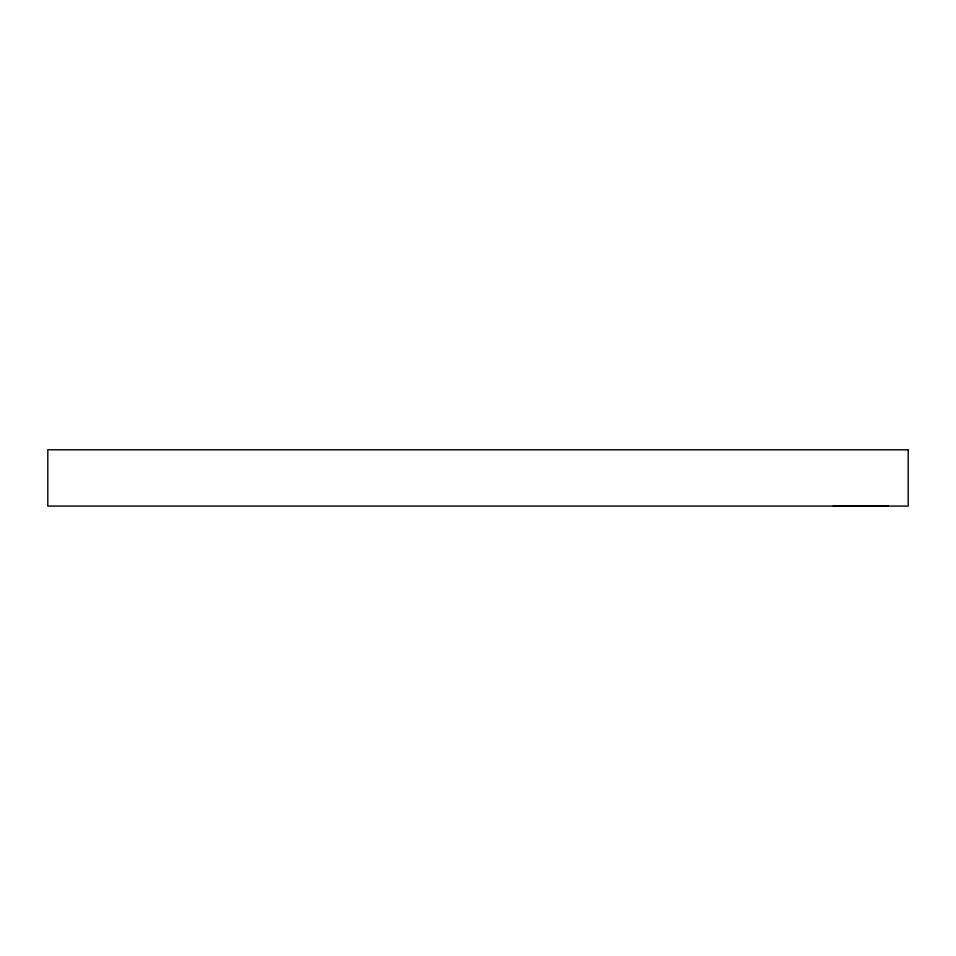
<?xml version="1.0" encoding="UTF-8"?>
<svg xmlns="http://www.w3.org/2000/svg" width="956" height="956" viewBox="0 0 956 956"><rect width="100%" height="100%" fill="white"/><g stroke="black" fill="none" stroke-linecap="round" stroke-linejoin="round"><path stroke-width="1.43" d="M851.736 505.939L888.267 505.939M833.19 506.214L869.721 506.214M908.2 449.786L47.8 449.786L47.8 506.071L908.2 506.071L908.2 449.786"/></g></svg>
